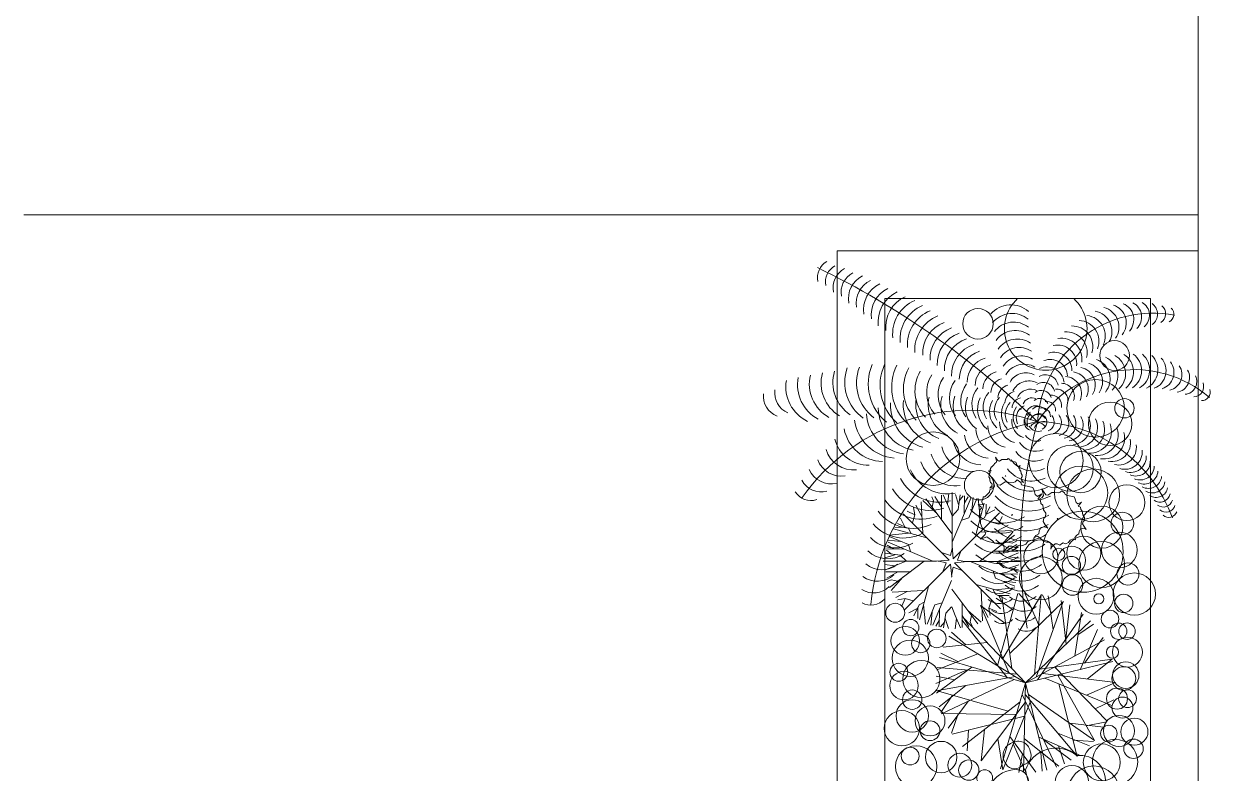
# Model space of a CAD drawing. Header units: millimetres. Extents: x 19901 to 56688, y 13732 to 29551.
# Drawn here: x 26788.2 to 26903.3, y 20298.4 to 20371.1 of the extents above; entities that cross this region are included whole.
import ezdxf

# ---------------------------------------------------------------- set-up
doc = ezdxf.new("R2010")
doc.units = ezdxf.units.MM
for name, color, linetype, lineweight in [('PROIEZIONI', 145, 'Continuous', 13), ('VEGETAZIONE', 94, 'Continuous', 5), ('vetro', 140, 'Continuous', 15), ('Wall', 7, 'Continuous', 20)]:
    doc.layers.add(name, color=color, linetype=linetype, lineweight=lineweight)

msp = doc.modelspace()

# ---------------------------------------------------------------- linework, layer by layer
at = {"layer": 'PROIEZIONI'}
for p, q in [((26867.11, 20130.06), (26867.11, 20349.06)), ((26902.11, 20349.06), (26867.11, 20349.06)), ((26902.11, 20130.06), (26902.11, 20349.06)), ((26871.71, 20134.66), (26871.71, 20344.45)), ((26897.5, 20344.45), (26871.71, 20344.45)), ((26897.5, 20134.66), (26897.5, 20344.45))]:
    msp.add_line(p, q, dxfattribs=at)
at = {"layer": 'VEGETAZIONE'}
for p, q in [((26875.4, 20321.7), (26875.25, 20324.73)), ((26876.68, 20323.71), (26875.4, 20324.86)), ((26878.25, 20321.63), (26875.71, 20325.02)), ((26876.46, 20324.81), (26876.28, 20325.23)), ((26876.33, 20324.22), (26876.46, 20324.81)), ((26877.22, 20324.21), (26876.59, 20325.26)), ((26877.22, 20322.99), (26877.22, 20325.37)), ((26877.92, 20324.19), (26877.4, 20325.4)), ((26877.79, 20324.51), (26877.92, 20325.49)), ((26878.26, 20320.49), (26878.26, 20325.63)), ((26878.27, 20320.81), (26880.09, 20325.15)), ((26878.87, 20324.48), (26878.57, 20325.45)), ((26878.83, 20323.97), (26879.03, 20325.41)), ((26878.94, 20324.82), (26879.33, 20325.31)), ((26879.43, 20323.63), (26879.46, 20325.31)), ((26879.44, 20324.64), (26879.8, 20325.23)), ((26879.88, 20323.17), (26880.65, 20325.05)), ((26880.15, 20323.89), (26880.28, 20325.15)), ((26880.52, 20321.4), (26881.37, 20324.61)), ((26880.98, 20323.17), (26880.79, 20325.05)), ((26877.22, 20319.83), (26873.52, 20323.56)), ((26873.88, 20323.82), (26873.88, 20323.82)), ((26874.63, 20323.48), (26873.88, 20323.82)), ((26874.4, 20322.7), (26874.63, 20323.48)), ((26874.63, 20323.48), (26874.5, 20324.19)), ((26875.3, 20323.31), (26874.73, 20324.41)), ((26878.25, 20323.37), (26877.92, 20324.19)), ((26878.27, 20323.35), (26878.83, 20323.97)), ((26879.11, 20319.96), (26882.84, 20323.66)), ((26881.41, 20323.17), (26881.92, 20324.25)), ((26881.52, 20323.4), (26881.54, 20324.51)), ((26881.6, 20323.53), (26882.41, 20323.94)), ((26873.78, 20322.24), (26872.68, 20322.26)), ((26874.01, 20322.13), (26872.94, 20322.64)), ((26873.65, 20322.32), (26873.25, 20323.13)), ((26879.18, 20322.96), (26879.88, 20323.17)), ((26880.93, 20322.91), (26881.41, 20323.17)), ((26881.98, 20322.78), (26882.76, 20322.55)), ((26882.59, 20321.89), (26883.69, 20322.46)), ((26882.76, 20322.55), (26883.1, 20323.3)), ((26882.76, 20322.55), (26883.47, 20322.68)), ((26883.1, 20323.3), (26883.1, 20323.3)), ((26874.01, 20321.7), (26872.14, 20321.51)), ((26874.01, 20320.6), (26872.14, 20321.37)), ((26875.79, 20321.24), (26872.58, 20322.1)), ((26874.27, 20321.65), (26874.01, 20322.13)), ((26880.91, 20318.94), (26884.3, 20321.48)), ((26880.98, 20321.79), (26884.01, 20321.94)), ((26882.99, 20320.5), (26884.14, 20321.79)), ((26873.56, 20320.15), (26871.88, 20320.18)), ((26872.37, 20319.66), (26871.88, 20320.05)), ((26872.55, 20320.17), (26871.96, 20320.52)), ((26873.29, 20320.87), (26872.04, 20321)), ((26876.37, 20318.99), (26872.04, 20320.81)), ((26874.22, 20319.9), (26874.01, 20320.6)), ((26878.1, 20319.51), (26878.25, 20320.2)), ((26878.26, 20320.46), (26878.36, 20319.21)), ((26878.36, 20319.21), (26879.11, 20319.96)), ((26879.11, 20319.96), (26878.79, 20319.08)), ((26882.27, 20319.96), (26884.65, 20319.96)), ((26883.49, 20319.96), (26884.53, 20320.6)), ((26883.5, 20320.86), (26884.09, 20320.73)), ((26884.09, 20320.73), (26884.51, 20320.91)), ((26876.69, 20318.98), (26871.55, 20318.98)), ((26872.71, 20319.59), (26871.73, 20319.29)), ((26873.21, 20319.55), (26871.78, 20319.75)), ((26875.55, 20318.97), (26872.17, 20316.43)), ((26873.81, 20318.97), (26873, 20318.64)), ((26873.83, 20318.99), (26873.21, 20319.55)), ((26876.73, 20318.98), (26877.97, 20319.08)), ((26877.67, 20318.82), (26876.99, 20318.97)), ((26877.97, 20319.08), (26877.22, 20319.83)), ((26877.22, 20319.83), (26878.1, 20319.51)), ((26877.35, 20317.94), (26877.67, 20318.82)), ((26879.74, 20318.93), (26878.49, 20318.82)), ((26878.49, 20318.82), (26879.24, 20318.07)), ((26878.79, 20319.08), (26879.48, 20318.94)), ((26879.57, 20318.93), (26884.91, 20318.93)), ((26880.09, 20318.92), (26884.42, 20317.1)), ((26882.63, 20318.92), (26883.25, 20318.36)), ((26882.65, 20318.94), (26883.47, 20319.26)), ((26883.47, 20319.26), (26884.68, 20319.78)), ((26883.79, 20319.39), (26884.77, 20319.26)), ((26872.68, 20318.51), (26871.69, 20318.64)), ((26873, 20318.64), (26871.78, 20318.12)), ((26874.19, 20317.94), (26871.82, 20317.94)), ((26872.98, 20317.94), (26871.93, 20317.31)), ((26877.35, 20317.94), (26873.62, 20314.24)), ((26878.1, 20318.69), (26877.35, 20317.94)), ((26878.21, 20317.45), (26878.1, 20318.69)), ((26878.36, 20318.39), (26878.22, 20317.71)), ((26879.24, 20318.07), (26878.36, 20318.39)), ((26879.24, 20318.07), (26882.94, 20314.34)), ((26882.24, 20318.01), (26882.45, 20317.31)), ((26882.91, 20317.75), (26884.59, 20317.72)), ((26883.25, 20318.36), (26884.69, 20318.15)), ((26883.76, 20318.31), (26884.73, 20318.61)), ((26883.92, 20317.74), (26884.51, 20317.38)), ((26884.1, 20318.25), (26884.59, 20317.85)), ((26872.37, 20317.18), (26871.96, 20317)), ((26873.48, 20317.41), (26872.33, 20316.12)), ((26872.97, 20317.05), (26872.37, 20317.18)), ((26875.95, 20316.51), (26875.09, 20313.3)), ((26878.2, 20317.1), (26876.38, 20312.76)), ((26880.68, 20316.67), (26883.89, 20315.81)), ((26882.45, 20317.31), (26884.33, 20316.54)), ((26883.17, 20317.04), (26884.42, 20316.91)), ((26875.49, 20316.12), (26872.45, 20315.97)), ((26873.88, 20316.02), (26872.78, 20315.45)), ((26873.7, 20315.35), (26873, 20315.22)), ((26873.7, 20315.35), (26873.36, 20314.6)), ((26874.48, 20315.12), (26873.7, 20315.35)), ((26878.22, 20316.27), (26880.76, 20312.89)), ((26881.07, 20316.21), (26881.21, 20313.18)), ((26882.19, 20316.25), (26882.45, 20315.78)), ((26882.45, 20316.21), (26884.33, 20316.4)), ((26882.45, 20315.78), (26883.53, 20315.27)), ((26884.19, 20314.27), (26882.52, 20315.39)), ((26882.65, 20308.87), (26884.64, 20315.85)), ((26882.68, 20315.66), (26883.79, 20315.65)), ((26882.81, 20315.58), (26883.22, 20314.77)), ((26884.06, 20308.56), (26883.09, 20315.57)), ((26883.18, 20309.52), (26886.91, 20315.74)), ((26886.06, 20314.34), (26884.74, 20315.85)), ((26886.63, 20312.84), (26885.32, 20315.88)), ((26886.23, 20307.98), (26886.88, 20315.75)), ((26887.89, 20313.92), (26887.01, 20315.72)), ((26888.06, 20312.32), (26887.58, 20315.6)), ((26873.36, 20314.6), (26873.36, 20314.6)), ((26874.86, 20314.37), (26874.05, 20313.97)), ((26875.05, 20314.73), (26874.55, 20313.66)), ((26874.94, 20314.5), (26874.93, 20313.4)), ((26875.53, 20314.99), (26875.05, 20314.73)), ((26875.49, 20314.73), (26875.68, 20312.86)), ((26876.59, 20314.73), (26875.82, 20312.86)), ((26877.29, 20314.94), (26876.59, 20314.73)), ((26877.03, 20314.28), (26877, 20312.6)), ((26878.2, 20314.55), (26877.64, 20313.93)), ((26878.22, 20314.53), (26878.54, 20313.72)), ((26879.24, 20314.91), (26879.24, 20312.54)), ((26879.78, 20314.2), (26881.07, 20313.05)), ((26883.75, 20308.17), (26881, 20314.69)), ((26883.46, 20312.89), (26881, 20314.69)), ((26881.17, 20314.6), (26881.74, 20313.5)), ((26882.06, 20315.2), (26881.83, 20314.42)), ((26881.83, 20314.42), (26881.96, 20313.72)), ((26881.83, 20314.42), (26882.58, 20314.09)), ((26883.86, 20310.01), (26889.07, 20315.06)), ((26886.41, 20307.73), (26889.04, 20315.07)), ((26889.31, 20310.92), (26888.84, 20315.16)), ((26889.3, 20311.45), (26889.68, 20314.74)), ((26876.31, 20314.02), (26876.19, 20312.76)), ((26877.02, 20313.27), (26876.66, 20312.68)), ((26877.53, 20313.09), (26877.13, 20312.6)), ((26877.64, 20313.93), (26877.43, 20312.5)), ((26877.59, 20313.43), (26877.89, 20312.45)), ((26878.54, 20313.72), (26879.06, 20312.51)), ((26878.67, 20313.4), (26878.54, 20312.41)), ((26883.55, 20307.71), (26879.2, 20313.3)), ((26879.24, 20313.7), (26879.88, 20312.65)), ((26885.38, 20307.17), (26879.37, 20313.47)), ((26880.14, 20313.69), (26880.01, 20313.09)), ((26880.01, 20313.09), (26880.19, 20312.68)), ((26882.58, 20314.09), (26882.58, 20314.09)), ((26885.38, 20307.17), (26891.68, 20313.18)), ((26886.52, 20307.45), (26890.96, 20313.85)), ((26890.15, 20309.78), (26890.79, 20314)), ((26879.58, 20310.87), (26878.19, 20312.08)), ((26890.46, 20311.82), (26891.98, 20312.85)), ((26890.66, 20308.45), (26892.37, 20312.36)), ((26881.63, 20311.1), (26877.39, 20310.63)), ((26885.38, 20307.17), (26877.95, 20311.7)), ((26885.38, 20307.17), (26893.02, 20311.35)), ((26891.1, 20309.09), (26892.9, 20311.56)), ((26880.75, 20310), (26876.77, 20308.44)), ((26885.38, 20307.17), (26877.03, 20309.62)), ((26878.82, 20309.24), (26877.17, 20310.05)), ((26879.72, 20308.42), (26876.68, 20307.11)), ((26880.17, 20308.7), (26876.74, 20306.17)), ((26884.58, 20308.02), (26876.81, 20308.66)), ((26885.38, 20307.17), (26893.84, 20309.23)), ((26886.77, 20308.49), (26893.78, 20309.46)), ((26888.22, 20308.69), (26893.27, 20303.48)), ((26891.4, 20307.55), (26893.78, 20309.46)), ((26878.51, 20307.47), (26876.7, 20307.82)), ((26884.39, 20307.78), (26876.71, 20306.39)), ((26884.26, 20307.5), (26877.21, 20304.17)), ((26887.06, 20308.09), (26894.09, 20307.21)), ((26887.24, 20307.62), (26893.8, 20304.96)), ((26888.52, 20307.91), (26892.05, 20301.57)), ((26883.69, 20304.43), (26876.71, 20306.42)), ((26879.59, 20306.91), (26876.99, 20304.86)), ((26885.38, 20307.17), (26882.94, 20298.82)), ((26885.38, 20307.17), (26885.18, 20298.47)), ((26885.38, 20307.17), (26887.44, 20298.71)), ((26888.6, 20307.07), (26890.37, 20300.03)), ((26891.29, 20305.98), (26894.09, 20307.21)), ((26878.29, 20305.97), (26877.16, 20304.31)), ((26879.85, 20305.42), (26877.88, 20302.77)), ((26884.85, 20305.34), (26879.26, 20300.99)), ((26885.34, 20305.26), (26881.07, 20299.61)), ((26885.84, 20305.31), (26883.17, 20298.75)), ((26885.06, 20306.05), (26888.38, 20299)), ((26885.36, 20306), (26890.39, 20300.05)), ((26885.66, 20306.04), (26892.07, 20301.59)), ((26892.13, 20304.66), (26893.94, 20305.54)), ((26884.45, 20304.09), (26877.2, 20304.2)), ((26878.84, 20304.18), (26878.19, 20302.28)), ((26885.28, 20303.95), (26878.25, 20302.19)), ((26889.67, 20303.26), (26892.95, 20302.87)), ((26891.25, 20303), (26893.22, 20303.39)), ((26879.84, 20302.59), (26879.7, 20300.58)), ((26881.39, 20302.65), (26881.06, 20299.61)), ((26882.7, 20301.77), (26883.17, 20298.75)), ((26883.86, 20301.96), (26886.39, 20298.52)), ((26885.26, 20301.74), (26888.59, 20299.08)), ((26886.67, 20301.9), (26890.58, 20300.18)), ((26887.14, 20301.64), (26889.79, 20299.66)), ((26888.51, 20302.28), (26891.58, 20301.06)), ((26889.97, 20301.62), (26891.98, 20301.49)), ((26884.19, 20301.26), (26885.42, 20298.47)), ((26886.87, 20300.45), (26887, 20298.62)), ((26888.56, 20301.07), (26889.16, 20299.33)), ((26885.08, 20300.3), (26884.73, 20298.49))]:
    msp.add_line(p, q, dxfattribs=at)
for points in [[(26882.27, 20326.14), (26882.21, 20326.19), (26881.9, 20326.07), (26882.12, 20326.29), (26882.14, 20326.36), (26882.09, 20326.5), (26881.99, 20326.61), (26881.9, 20326.83), (26881.9, 20327), (26881.81, 20327.15), (26881.86, 20327.29), (26881.87, 20327.49), (26881.95, 20327.57), (26881.94, 20327.62), (26881.79, 20327.74), (26882.03, 20327.74), (26881.96, 20327.87), (26881.98, 20327.95), (26882.03, 20328.07), (26882.03, 20328.12), (26882.11, 20328.12), (26882.34, 20328.35), (26882.36, 20328.46), (26882.51, 20328.54), (26882.57, 20328.64), (26882.53, 20328.84), (26882.47, 20329.05), (26882.57, 20328.9), (26882.73, 20328.7), (26882.85, 20328.68), (26883.09, 20328.85), (26883.25, 20328.84), (26883.5, 20328.82), (26883.59, 20328.85), (26883.69, 20328.94), (26883.86, 20328.82), (26883.88, 20328.71), (26884.02, 20328.66), (26884.44, 20328.57), (26884.5, 20328.43), (26884.55, 20328.24), (26884.66, 20328.14), (26884.87, 20328.26), (26884.69, 20328.01), (26884.82, 20327.95), (26884.83, 20327.8), (26884.93, 20327.71), (26884.95, 20327.48), (26885.06, 20327.32), (26885.05, 20327.15), (26884.97, 20327.08), (26884.94, 20326.93), (26885.04, 20326.77), (26885.17, 20326.59), (26885.02, 20326.67), (26884.87, 20326.65)], [(26886.74, 20324.89), (26886.76, 20325.03), (26887, 20325.16), (26887.11, 20325.33), (26887.04, 20325.65), (26886.94, 20325.98), (26887.11, 20325.74), (26887.36, 20325.42), (26887.55, 20325.38), (26887.94, 20325.65), (26888.19, 20325.64), (26888.59, 20325.6), (26888.74, 20325.66), (26888.89, 20325.8), (26889.17, 20325.61), (26889.21, 20325.43), (26889.43, 20325.35), (26890.1, 20325.2), (26890.19, 20324.99), (26890.28, 20324.68), (26890.45, 20324.53), (26890.79, 20324.71), (26890.49, 20324.31), (26890.7, 20324.21), (26890.73, 20323.98), (26890.87, 20323.82), (26890.92, 20323.47), (26891.09, 20323.21), (26891.08, 20322.93), (26890.95, 20322.83), (26890.9, 20322.58), (26891.05, 20322.33), (26891.27, 20322.05), (26891.02, 20322.16), (26890.71, 20322.12), (26890.59, 20321.84), (26890.56, 20321.61), (26890.34, 20321.48), (26890.17, 20321.28), (26890.21, 20321.04), (26890, 20321.13), (26889.71, 20321.02), (26889.54, 20320.8), (26889.25, 20320.67), (26889.04, 20320.74), (26888.88, 20320.67), (26888.71, 20320.54), (26888.45, 20320.67), (26888.24, 20320.67), (26887.97, 20320.41), (26887.83, 20320.15), (26887.86, 20320.45), (26887.84, 20320.7), (26887.71, 20320.81), (26887.42, 20320.83), (26887.13, 20320.9), (26886.97, 20321.07), (26886.52, 20321.4), (26886.23, 20321.28)]]:
    msp.add_lwpolyline(points, dxfattribs=at)
for points in [[(26886.95, 20325.49), (26886.58, 20324.99), (26886.84, 20324.86), (26886.87, 20324.58), (26887.06, 20324.39), (26887.11, 20323.94), (26887.33, 20323.62), (26887.31, 20323.27), (26887.15, 20323.14), (26887.09, 20322.83), (26887.27, 20322.51), (26887.55, 20322.16), (26887.24, 20322.3), (26886.85, 20322.25), (26886.7, 20321.9), (26886.66, 20321.61), (26886.39, 20321.45), (26886.18, 20321.21), (26886.22, 20320.9), (26885.97, 20321.01), (26885.61, 20320.88), (26885.39, 20320.61), (26885.02, 20320.45), (26884.76, 20320.53), (26884.56, 20320.44), (26884.36, 20320.28), (26884.03, 20320.44), (26883.77, 20320.44), (26883.42, 20320.12), (26883.25, 20319.8), (26883.29, 20320.16), (26883.27, 20320.48), (26883.1, 20320.61), (26882.74, 20320.64), (26882.37, 20320.73), (26882.17, 20320.94), (26881.62, 20321.35), (26881.01, 20321.11), (26881.45, 20321.56), (26881.48, 20321.69), (26881.39, 20321.98), (26881.18, 20322.2), (26881, 20322.63), (26881, 20322.97), (26880.83, 20323.27), (26880.91, 20323.54), (26880.95, 20323.96), (26881.1, 20324.11), (26881.08, 20324.22), (26880.79, 20324.46), (26881.27, 20324.44), (26881.12, 20324.72), (26881.16, 20324.88), (26881.26, 20325.12), (26881.26, 20325.21), (26881.42, 20325.21), (26881.88, 20325.68), (26881.92, 20325.89), (26882.22, 20326.05), (26882.35, 20326.26), (26882.27, 20326.66), (26882.14, 20327.08), (26882.35, 20326.77), (26882.66, 20326.38), (26882.9, 20326.33), (26883.39, 20326.67), (26883.7, 20326.65), (26884.2, 20326.61), (26884.38, 20326.67), (26884.57, 20326.85), (26884.93, 20326.61), (26884.97, 20326.39), (26885.25, 20326.3), (26886.09, 20326.11), (26886.21, 20325.84), (26886.31, 20325.45), (26886.53, 20325.26)], [(26883.46, 20327.26), (26883.44, 20327.21), (26883.41, 20327.26)], [(26884.11, 20323.49), (26884.09, 20323.39), (26884.02, 20323.48)], [(26888.52, 20323.1), (26888.5, 20323.03), (26888.44, 20323.1)]]:
    msp.add_lwpolyline(points, close=True, dxfattribs=at)
for points in [[(26884.06, 20301.35, 0.520567), (26883.49, 20299.29, 0.520567), (26885.11, 20299.22, 0.520567), (26885.82, 20300.56, 0.520567)], [(26885.37, 20298.74, -0.520567), (26890.35, 20300.12, -0.520567), (26893.06, 20297.13, -0.520567), (26891.4, 20295.44, -0.520567)], [(26881.79, 20294.94, 0.520567), (26883.99, 20293.63, 0.520567), (26885.4, 20294.77, 0.520567), (26885.6, 20297.15, 0.520567), (26884.47, 20298.76, 0.520567)]]:
    msp.add_lwpolyline(points, format="xyb", close=True, dxfattribs=at)
for centre, radius in [((26880.76, 20342), 1.48), ((26894.02, 20338.92), 1.44), ((26892.18, 20333.8), 2.8), ((26893.58, 20332.3), 2.11), ((26894.97, 20333.8), 0.94), ((26876.4, 20328.91), 2.6), ((26888.34, 20328.73), 2.63), ((26889.72, 20327.98), 2.23), ((26890.71, 20327.61), 2), ((26890.76, 20325.61), 2.59), ((26880.87, 20326.34), 1.43), ((26891.94, 20325.36), 2.56), ((26895.21, 20324.65), 1.74), ((26890.92, 20319.89), 3.93), ((26892.77, 20322.28), 2.04), ((26894.77, 20322.63), 1.1), ((26891.02, 20319.74), 1.65), ((26894.48, 20320.06), 1.73), ((26886.86, 20319.39), 1.64), ((26888.6, 20319.64), 0.587), ((26889.84, 20319.06), 1.36), ((26892.76, 20318.65), 2.23), ((26886.86, 20317.31), 2.08), ((26889.83, 20318.55), 0.893), ((26895.31, 20317.73), 1.07), ((26889.93, 20316.66), 0.998), ((26895.93, 20315.78), 2.05), ((26892.22, 20315.57), 1.74), ((26892.48, 20315.32), 0.488), ((26894.9, 20314.88), 0.893), ((26872.73, 20313.97), 0.92), ((26893.57, 20313.36), 0.857), ((26874.24, 20312.53), 0.792), ((26873.71, 20311.25), 1.39), ((26875.21, 20310.99), 0.893), ((26876.77, 20311.48), 0.898), ((26894.42, 20312.18), 0.794), ((26895.22, 20312.18), 0.799), ((26874.19, 20309.56), 1.76), ((26893.81, 20310.15), 0.588), ((26895.26, 20310.15), 1.45), ((26873.08, 20308.2), 0.867), ((26875.27, 20307.54), 1.8), ((26894.91, 20307.59), 1.15), ((26895.1, 20307.92), 1.28), ((26873.59, 20306.91), 1.38), ((26874.38, 20305.54), 0.942), ((26894.25, 20305.64), 1.02), ((26895.27, 20305.64), 0.862), ((26874.38, 20303.97), 1.57), ((26894.78, 20304.77), 1.02), ((26873.38, 20302.77), 1.71), ((26876.11, 20303.48), 1.45), ((26894.44, 20302.51), 1.51), ((26876.11, 20302.53), 0.958), ((26893.46, 20302.25), 0.804), ((26895.94, 20302.43), 1.31), ((26894.06, 20299.5), 2.2), ((26895.85, 20300.78), 0.942), ((26874.76, 20299.06), 2.01), ((26874.18, 20300.07), 0.864), ((26877.19, 20299.97), 1.53), ((26892.77, 20299.46), 1.79), ((26879, 20299.18), 1.16), ((26879.87, 20298.71), 0.982), ((26881.41, 20297.97), 0.769), ((26889.88, 20297.53), 1.62), ((26891.99, 20296.61), 2.5)]:
    msp.add_circle(centre, radius, dxfattribs=at)
for centre, radius, start, end in [((26866.97, 20346.48), 1.78, 119.6151, 191.9704), ((26867.75, 20346.07), 1.78, 118.9945, 191.3497), ((26829.69, 20274.05), 81.53, 45.7969, 64.1802), ((26868.83, 20345.47), 2.13, 118.3738, 190.729), ((26869.61, 20345.05), 2.13, 117.7531, 190.1083), ((26870.68, 20344.42), 2.49, 117.1324, 189.4876), ((26871.44, 20343.98), 2.49, 116.5117, 188.867), ((26872.49, 20343.33), 2.84, 115.891, 188.2463), ((26873.24, 20342.86), 2.84, 115.2703, 187.6256), ((26874.27, 20342.18), 3.2, 114.6496, 187.0049), ((26875.01, 20341.7), 3.2, 114.0289, 186.3842), ((26876.03, 20341), 3.55, 113.4082, 185.7635), ((26887.33, 20341.51), 4.01, 132.76, 47.24), ((26876.75, 20340.49), 3.55, 112.7876, 185.1428), ((26877.47, 20339.98), 3.55, 112.1669, 184.5221), ((26883.96, 20341.26), 2.58, 48.4783, 139.1753), ((26884.07, 20340.56), 2.44, 50.0937, 140.7906), ((26897.76, 20331.78), 11.25, 79.334, 176.3334), ((26891.76, 20341.26), 2, 330.1702, 79.431), ((26892.48, 20341.68), 1.96, 326.1286, 75.3894), ((26893.31, 20342.07), 1.84, 322.0869, 71.3477), ((26894.21, 20342.4), 1.67, 318.0452, 67.306), ((26895.09, 20342.65), 1.55, 314.0036, 63.2644), ((26895.94, 20342.82), 1.46, 309.9619, 59.2227), ((26896.93, 20342.94), 1.25, 305.9202, 55.181), ((26897.97, 20342.97), 1, 301.8786, 51.1394), ((26898.93, 20342.91), 0.835, 297.8369, 47.0977), ((26878.18, 20339.46), 3.55, 111.5462, 183.9014), ((26878.61, 20339.14), 3.2, 110.9255, 183.2807), ((26884.21, 20339.82), 2.34, 51.7091, 142.406), ((26890.49, 20340.32), 2, 338.2536, 87.5144), ((26891.11, 20340.81), 2, 334.2119, 83.4727), ((26879.31, 20338.61), 3.2, 110.3048, 182.6601), ((26880, 20338.07), 3.2, 109.6841, 182.0394), ((26884.38, 20339.04), 2.3, 53.3244, 144.0214), ((26889.36, 20339.21), 2, 346.3369, 95.5977), ((26889.9, 20339.79), 2, 342.2952, 91.556), ((26880.7, 20337.52), 3.2, 109.0634, 181.4187), ((26881.38, 20336.96), 3.2, 108.4427, 180.798), ((26884.57, 20338.27), 2.25, 54.9398, 145.6368), ((26884.77, 20337.54), 2.16, 56.5552, 147.2522), ((26888.5, 20338.09), 1.84, 354.4202, 103.681), ((26888.85, 20338.6), 2, 350.3786, 99.6394), ((26881.79, 20336.63), 2.84, 107.822, 180.1773), ((26882.2, 20336.3), 2.49, 107.2014, 179.5566), ((26884.98, 20336.82), 2.06, 58.1706, 148.8676), ((26887.78, 20336.87), 1.67, 2.5036, 111.7644), ((26888.12, 20337.49), 1.75, 358.4619, 107.7227), ((26891.58, 20336.65), 2, 320.6115, 69.8723), ((26892.32, 20336.93), 2, 316.5698, 65.8306), ((26893.08, 20337.16), 2, 312.5281, 61.7889), ((26893.85, 20337.33), 2, 308.4865, 57.7473), ((26894.63, 20337.45), 2, 304.4448, 53.7056), ((26895.42, 20337.51), 2, 300.4031, 49.6639), ((26896.25, 20337.52), 1.96, 296.3615, 45.6223), ((26897.17, 20337.44), 1.84, 292.3198, 41.5806), ((26869.28, 20336.25), 3.74, 164.8343, 238.3495), ((26870.43, 20336.29), 3.74, 162.9176, 236.4329), ((26872.11, 20336.32), 4.27, 161.001, 234.5162), ((26873.25, 20336.27), 4.27, 159.0843, 232.5995), ((26874.93, 20336.17), 4.81, 157.1676, 230.6829), ((26876.07, 20336.02), 4.81, 155.251, 228.7662), ((26877.2, 20335.84), 4.81, 153.3343, 226.8495), ((26877.8, 20335.67), 4.27, 151.4176, 224.9329), ((26878.39, 20335.5), 3.74, 149.501, 223.0162), ((26882.61, 20335.97), 2.13, 106.5807, 178.9359), ((26883.01, 20335.63), 1.78, 105.96, 178.3152), ((26885.25, 20336.02), 2.06, 59.786, 150.483), ((26885.4, 20335.52), 1.73, 61.4014, 152.0983), ((26895.92, 20326.3), 11.25, 49.5669, 146.5663), ((26887.45, 20336.15), 1.67, 6.5452, 115.806), ((26889.79, 20335.67), 1.67, 332.7365, 81.9973), ((26890.39, 20336.05), 1.75, 328.6948, 77.9556), ((26891.01, 20336.38), 1.84, 324.6531, 73.9139), ((26898.11, 20337.29), 1.67, 288.2781, 37.5389), ((26899, 20337.07), 1.55, 284.2365, 33.4973), ((26899.83, 20336.79), 1.46, 280.1948, 29.4556), ((26865.86, 20335.9), 3.74, 170.5843, 244.0995), ((26867, 20336.06), 3.74, 168.6676, 242.1829), ((26868.14, 20336.17), 3.74, 166.751, 240.2662), ((26878.98, 20335.33), 3.2, 147.5843, 221.0995), ((26879.93, 20335.08), 3.04, 145.6676, 219.1829), ((26880.87, 20334.8), 2.88, 143.751, 217.2662), ((26881.76, 20334.51), 2.67, 141.8343, 215.3495), ((26883.42, 20335.29), 1.42, 105.3393, 177.6945), ((26884, 20334.78), 1.31, 104.7186, 177.0738), ((26885.71, 20334.73), 1.73, 63.0167, 153.7137), ((26887.1, 20335.18), 1.13, 14.6286, 123.8894), ((26887.32, 20335.8), 1.25, 10.5869, 119.8477), ((26888.86, 20334.98), 1.25, 340.8198, 90.0806), ((26889.14, 20335.22), 1.67, 336.7781, 86.0389), ((26900.74, 20336.4), 1.25, 276.1531, 25.4139), ((26901.66, 20335.91), 1, 272.1115, 21.3723), ((26862.08, 20335.01), 2.14, 174.4176, 247.9329), ((26863.19, 20335.3), 2.14, 172.501, 246.0162), ((26879.27, 20334.16), 3.33, 167.2647, 244.6596), ((26880.27, 20334.12), 3.12, 163.9011, 241.296), ((26881.18, 20334.02), 2.84, 160.5374, 237.9324), ((26882.63, 20334.2), 2.46, 139.9176, 213.4329), ((26883.4, 20333.9), 2.14, 138.001, 211.5162), ((26884.58, 20334.26), 1.21, 104.0979, 176.4532), ((26885.88, 20334.25), 1.41, 64.6321, 155.3291), ((26886.92, 20334.54), 1, 18.6702, 127.931), ((26887.88, 20334.08), 1, 348.9031, 98.1639), ((26888.36, 20334.54), 1.13, 344.8615, 94.1223), ((26902.46, 20335.39), 0.835, 268.0698, 17.3306), ((26875.34, 20333.89), 4.25, 180.7193, 258.1142), ((26876.53, 20334.13), 4.25, 177.3556, 254.7505), ((26877.41, 20334.16), 3.9, 173.992, 251.3869), ((26878.28, 20334.15), 3.55, 170.6284, 248.0233), ((26882.09, 20333.88), 2.55, 157.1738, 234.5687), ((26883.2, 20333.72), 2.48, 153.8102, 231.2051), ((26884.01, 20333.5), 2.13, 150.4465, 227.8415), ((26884.21, 20333.56), 1.87, 136.0843, 209.5995), ((26885.02, 20333.24), 1.99, 147.0829, 224.4778), ((26885.01, 20333.21), 1.6, 134.1676, 207.6829), ((26885.13, 20333.77), 1.07, 103.4772, 175.8325), ((26885.88, 20332.95), 1.7, 143.7193, 221.1142), ((26885.76, 20332.86), 1.28, 132.251, 205.7662), ((26885.33, 20333.62), 0.426, 102.8565, 175.2118), ((26886, 20333.88), 0.938, 66.2475, 156.9445), ((26886.35, 20333.11), 0.938, 67.8629, 158.5599), ((26886.65, 20333.15), 0.835, 26.7536, 136.0144), ((26886.78, 20333.93), 0.835, 22.7119, 131.9727), ((26886.96, 20333.01), 0.835, 356.9865, 106.2473), ((26887.46, 20333.63), 0.835, 352.9448, 102.2056), ((26879.99, 20313.73), 19.88, 70.7737, 144.979), ((26873.01, 20333.2), 4.25, 187.4465, 264.8415), ((26874.17, 20333.58), 4.25, 184.0829, 261.4778), ((26885.74, 20332.56), 1.7, 173.4864, 250.8813), ((26886.18, 20332.54), 0.945, 170.1227, 247.5176), ((26886.25, 20332.71), 0.945, 140.3556, 217.7505), ((26886.59, 20332.45), 1.07, 130.3343, 203.8495), ((26885.92, 20333.07), 0.355, 102.2358, 174.5911), ((26886.72, 20332.35), 0.938, 69.4783, 160.1753), ((26886.58, 20332.37), 0.835, 30.7952, 140.056), ((26886.62, 20332.28), 0.938, 39.7112, 130.4082), ((26886.7, 20332.49), 0.756, 292.6963, 46.0431), ((26887.25, 20332.46), 0.915, 289.8392, 43.186), ((26887.73, 20332.43), 1.13, 286.982, 40.3288), ((26888.34, 20332.36), 1.23, 284.1249, 37.4717), ((26888.85, 20332.29), 1.42, 281.2677, 34.6145), ((26889.39, 20332.19), 1.57, 278.4106, 31.7574), ((26889.87, 20332.09), 1.8, 275.5535, 28.9003), ((26890.45, 20331.94), 1.91, 272.6963, 26.0431), ((26871.61, 20332.53), 3.9, 190.8102, 268.2051), ((26890.17, 20312.96), 19.88, 100.5408, 174.7461), ((26883.03, 20331.9), 2.48, 183.5773, 260.9722), ((26883.85, 20332.11), 2.13, 180.2136, 257.6086), ((26884.85, 20332.39), 1.99, 176.85, 254.2449), ((26932.04, 20320.18), 47.14, 164.8546, 189.4139), ((26886.62, 20332.59), 1.03, 211.1017, 289.8411), ((26886.57, 20331.58), 0.835, 34.8369, 144.0977), ((26887.11, 20331.59), 0.938, 71.0937, 161.7906), ((26886.33, 20318.35), 14.15, 19.8929, 89.1654), ((26891.03, 20331.76), 2.01, 269.8392, 23.186), ((26891.59, 20331.56), 2.12, 266.982, 20.3288), ((26892.34, 20331.23), 2.01, 264.1249, 17.4717), ((26892.95, 20330.93), 2.04, 261.2677, 14.6145), ((26870.1, 20331.61), 3.32, 194.1738, 271.5687), ((26881.14, 20331.16), 2.84, 190.3045, 267.6995), ((26881.99, 20331.49), 2.55, 186.9409, 264.3358), ((26886.37, 20331.52), 1.89, 213.4827, 292.2221), ((26886.43, 20331.84), 1.24, 212.2922, 291.0316), ((26893.76, 20330.44), 1.8, 258.4106, 11.7574), ((26868.73, 20330.65), 2.84, 197.5374, 274.9324), ((26879.41, 20330.33), 3.33, 197.0318, 274.4267), ((26880.29, 20330.79), 3.12, 193.6682, 271.0631), ((26886.22, 20330.86), 2.19, 214.6732, 293.4125), ((26894.44, 20329.99), 1.69, 255.5535, 8.9003), ((26895.01, 20329.57), 1.69, 252.6963, 6.0431), ((26895.57, 20329.1), 1.52, 250.4236, 3.7704), ((26867.53, 20329.69), 2.48, 200.9011, 278.296), ((26878.55, 20329.83), 3.55, 200.3954, 277.7904), ((26886.12, 20330.36), 2.65, 215.8637, 294.603), ((26896.06, 20328.65), 1.42, 248.1509, 1.4977), ((26896.49, 20328.22), 1.37, 245.8781, 359.2249), ((26865.56, 20327.82), 2.13, 207.6284, 285.0233), ((26866.58, 20328.87), 2.41, 204.2647, 281.6596), ((26877.04, 20328.94), 4.25, 207.1227, 284.5176), ((26877.79, 20329.4), 3.9, 203.7591, 281.154), ((26885.9, 20329.31), 3.54, 218.2446, 296.984), ((26885.98, 20329.7), 2.96, 217.0541, 295.7935), ((26896.9, 20327.77), 1.32, 243.6054, 356.9522), ((26897.3, 20327.31), 1.28, 241.3327, 354.6795), ((26864.56, 20326.62), 1.77, 210.992, 288.3869), ((26876.13, 20328.15), 4.25, 210.4864, 287.8813), ((26885.82, 20328.97), 4.17, 219.4351, 298.1744), ((26897.67, 20326.82), 1.23, 239.06, 352.4067), ((26898.05, 20326.29), 1.13, 236.7872, 350.134), ((26875.26, 20327.3), 4.25, 213.85, 291.2449), ((26885.67, 20328.1), 4.27, 220.6256, 299.3649), ((26898.42, 20325.7), 0.998, 234.5145, 347.8613), ((26898.74, 20325.13), 0.907, 232.2418, 345.5886), ((26874.45, 20326.4), 4.25, 217.2136, 294.6086), ((26883.08, 20326.83), 4.17, 223.0065, 301.7459), ((26885.5, 20327.04), 4.17, 221.816, 300.5554), ((26898.99, 20324.65), 0.923, 229.969, 343.3158), ((26899.28, 20324.04), 0.817, 227.6963, 341.0431), ((26873.56, 20325.12), 3.9, 220.5773, 297.9722), ((26882.95, 20325.69), 4, 224.197, 302.9363), ((26885.37, 20326.08), 4.17, 223.0065, 301.7459), ((26872.71, 20323.57), 3.32, 223.9409, 301.3358), ((26882.85, 20324.5), 3.78, 225.3875, 304.1268), ((26885.24, 20324.94), 4, 224.197, 302.9363), ((26872, 20322.05), 2.84, 227.3045, 304.6995), ((26877.82, 20320.29), 0.442, 347.9659, 0), ((26878.7, 20320.49), 0.442, 180, 184.6649), ((26882.76, 20323.07), 3.33, 226.5779, 305.3173), ((26885.14, 20323.75), 3.78, 225.3875, 304.1268), ((26876.69, 20319.42), 0.442, 270, 274.6649), ((26876.9, 20318.54), 0.442, 77.9659, 90), ((26879.57, 20319.37), 0.442, 257.9659, 270), ((26879.77, 20318.49), 0.442, 90, 94.6649), ((26882.73, 20321.98), 3.22, 227.7684, 306.5078), ((26885.06, 20322.32), 3.33, 226.5779, 305.3173), ((26885.02, 20321.23), 3.22, 227.7684, 306.5078), ((26871.01, 20319.44), 2.41, 234.0318, 311.4267), ((26871.44, 20320.62), 2.48, 230.6682, 308.0631), ((26878.65, 20317.62), 0.442, 167.9659, 180), ((26882.72, 20320.65), 2.87, 228.9589, 307.6983), ((26885.01, 20319.9), 2.87, 228.9589, 307.6983), ((26870.65, 20318.02), 2.13, 237.3954, 314.7904), ((26877.76, 20317.41), 0.442, 0, 4.6649), ((26882.74, 20319.35), 2.54, 230.1494, 308.8887), ((26885.03, 20318.6), 2.54, 230.1494, 308.8887), ((26882.8, 20317.86), 2.02, 231.3398, 310.0792), ((26885.09, 20317.1), 2.02, 231.3398, 310.0792), ((26870.38, 20316.48), 1.77, 240.7591, 318.154), ((26882.89, 20316.71), 1.85, 232.5303, 311.2697), ((26883.01, 20315.43), 1.54, 233.7208, 312.4602), ((26885.18, 20315.96), 1.85, 232.5303, 311.2697), ((26883.16, 20314.32), 1.4, 234.9113, 313.6506), ((26885.3, 20314.68), 1.54, 233.7208, 312.4602), ((26885.45, 20313.57), 1.4, 234.9113, 313.6506)]:
    msp.add_arc(centre, radius, start, end, dxfattribs=at)
at = {"layer": 'vetro'}
msp.add_line((26902.11, 20352.56), (26788.19, 20352.56), dxfattribs=at)
at = {"layer": 'Wall'}
msp.add_line((26902.11, 20130.34), (26902.11, 20436.34), dxfattribs=at)

doc.saveas('drawing.dxf')
